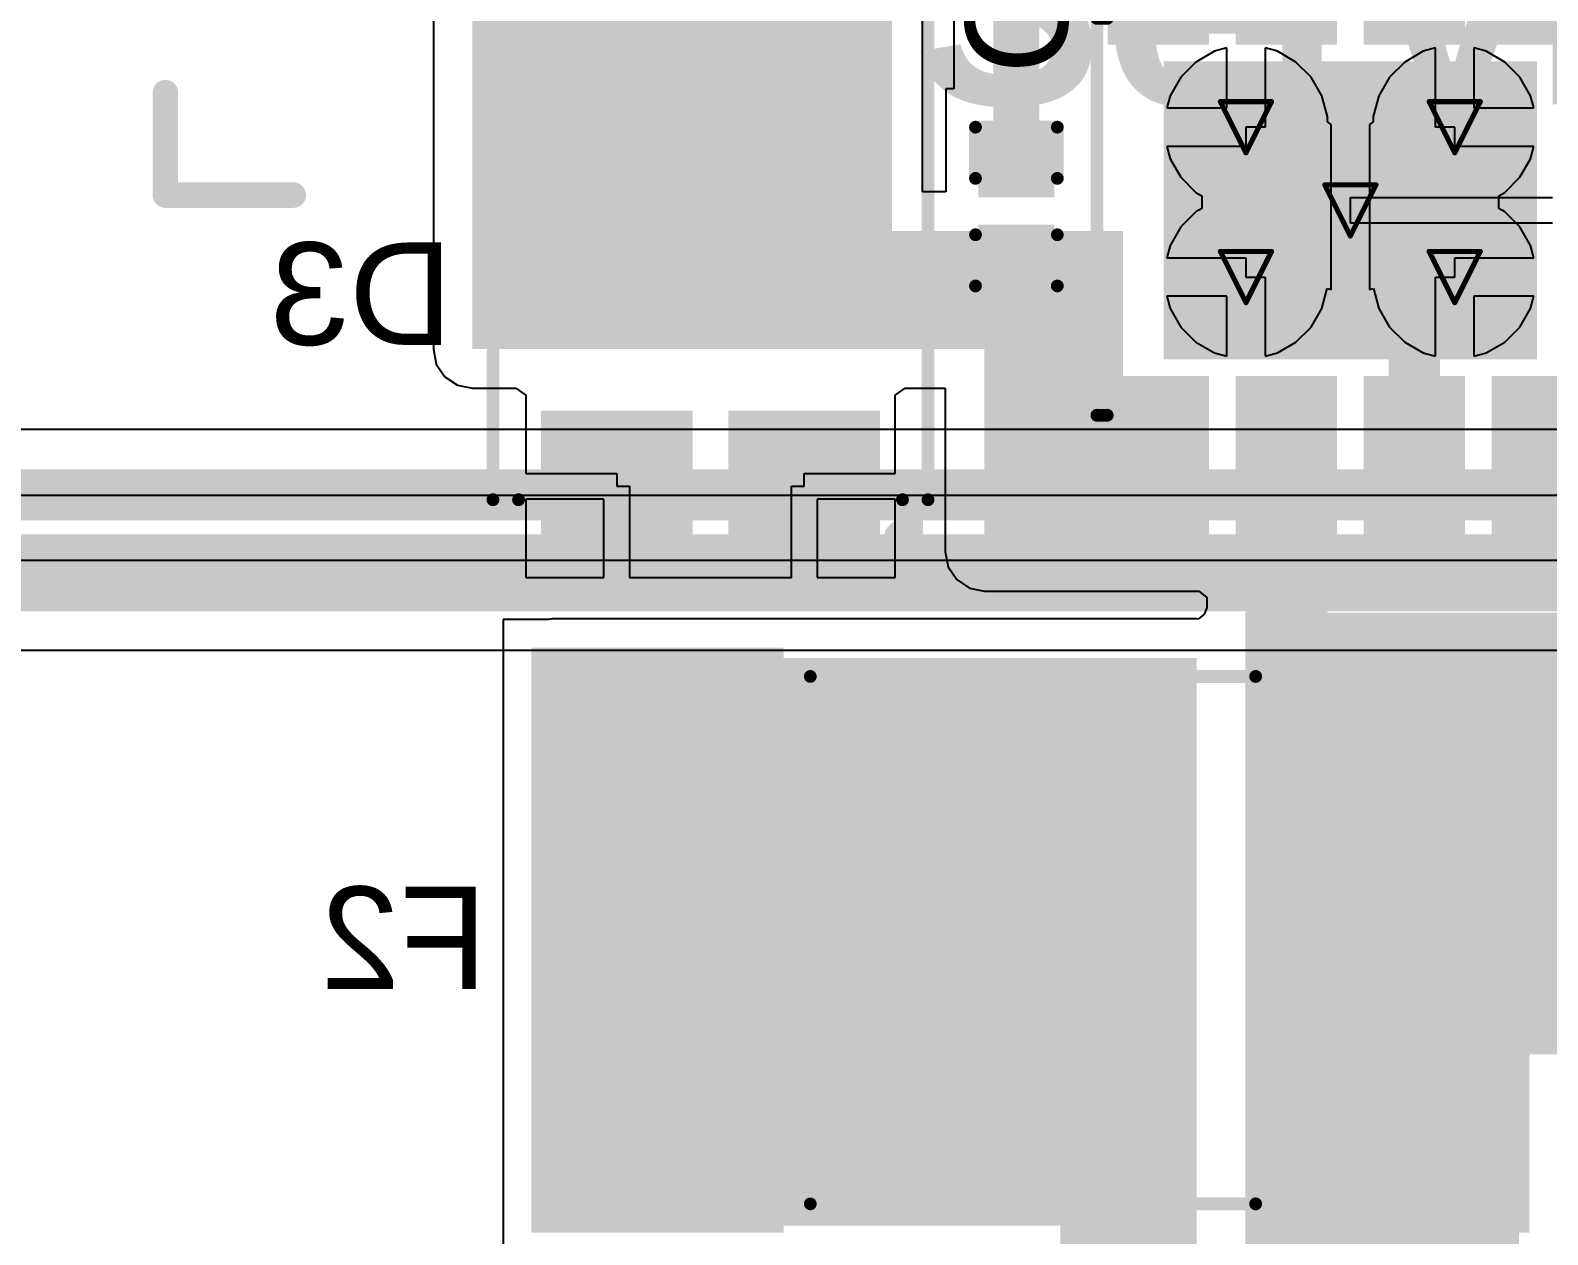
# Model space of a CAD drawing. Header units: inches. Extents: x -21 to 276, y -5 to 220.
# Drawn here: x 11.55 to 26.61, y 12.09 to 24.04 of the extents above; entities that cross this region are included whole.
import ezdxf

# ---------------------------------------------------------------- set-up
doc = ezdxf.new("R2010")
doc.units = ezdxf.units.IN
for name, color, linetype in [('Bottom Layer', 5, 'Continuous'), ('Bottom Overlay', 54, 'Continuous'), ('Bottom Paste', 16, 'Continuous'), ('Bottom Solder', 6, 'Continuous'), ('Drill Drawing', 1, 'Continuous'), ('Ground', 16, 'Continuous'), ('Power + Signal', 76, 'Continuous'), ('Top Layer', 1, 'Continuous'), ('Top Overlay', 2, 'Continuous'), ('Top Solder', 216, 'Continuous'), ('Via Holes', 16, 'Continuous')]:
    doc.layers.add(name, color=color, linetype=linetype)
doc.styles.add('Arial', font='', dxfattribs={"height": 0.2})
doc.styles.add('Arial_Bold', font='', dxfattribs={"height": 0.2})
doc.styles.get('Arial').set_extended_font_data('Arial')
doc.styles.get('Arial_Bold').set_extended_font_data('Arial', bold=True)

# ---------------------------------------------------------------- blocks, each defined once
blk = doc.blocks.new('8_SO_EP__B_185')
at = {"layer": 'Bottom Layer'}
for points in [[(-3.25, 1.504), (-3.25, 2.306), (-1.745, 2.306), (-1.745, 1.504)], [(1.745, 1.504), (1.745, 2.306), (3.25, 2.306), (3.25, 1.504)], [(-1.375, -1.751), (-1.375, 1.751), (1.375, 1.751), (1.375, -1.751)], [(-3.25, 0.234), (-3.25, 1.036), (-1.745, 1.036), (-1.745, 0.234)], [(1.745, 0.234), (1.745, 1.036), (3.25, 1.036), (3.25, 0.234)], [(-3.25, -1.036), (-3.25, -0.234), (-1.745, -0.234), (-1.745, -1.036)], [(1.745, -1.036), (1.745, -0.234), (3.25, -0.234), (3.25, -1.036)], [(-3.25, -2.306), (-3.25, -1.504), (-1.745, -1.504), (-1.745, -2.306)], [(1.745, -2.306), (1.745, -1.504), (3.25, -1.504), (3.25, -2.306)]]:
    blk.add_hatch(color=5, dxfattribs=at).paths.add_polyline_path(points)
at = {"layer": 'Bottom Paste'}
for points in [[(-3.25, 1.504), (-3.25, 2.306), (-1.745, 2.306), (-1.745, 1.504)], [(1.745, 1.504), (1.745, 2.306), (3.25, 2.306), (3.25, 1.504)], [(-1.375, -1.751), (-1.375, 1.751), (1.375, 1.751), (1.375, -1.751)], [(-3.25, 0.234), (-3.25, 1.036), (-1.745, 1.036), (-1.745, 0.234)], [(1.745, 0.234), (1.745, 1.036), (3.25, 1.036), (3.25, 0.234)], [(-3.25, -1.036), (-3.25, -0.234), (-1.745, -0.234), (-1.745, -1.036)], [(1.745, -1.036), (1.745, -0.234), (3.25, -0.234), (3.25, -1.036)], [(-3.25, -2.306), (-3.25, -1.504), (-1.745, -1.504), (-1.745, -2.306)], [(1.745, -2.306), (1.745, -1.504), (3.25, -1.504), (3.25, -2.306)]]:
    blk.add_hatch(color=16, dxfattribs=at).paths.add_polyline_path(points)
at = {"layer": 'Bottom Solder'}
for points in [[(-3.352, 1.402), (-3.352, 2.408), (-1.643, 2.408), (-1.643, 1.402)], [(1.643, 1.402), (1.643, 2.408), (3.352, 2.408), (3.352, 1.402)], [(-1.477, -1.853), (-1.477, 1.853), (1.477, 1.853), (1.477, -1.853)], [(-3.352, 0.132), (-3.352, 1.138), (-1.643, 1.138), (-1.643, 0.132)], [(1.643, 0.132), (1.643, 1.138), (3.352, 1.138), (3.352, 0.132)], [(-3.352, -1.138), (-3.352, -0.132), (-1.643, -0.132), (-1.643, -1.138)], [(1.643, -1.138), (1.643, -0.132), (3.352, -0.132), (3.352, -1.138)], [(-3.352, -2.408), (-3.352, -1.402), (-1.643, -1.402), (-1.643, -2.408)], [(1.643, -2.408), (1.643, -1.402), (3.352, -1.402), (3.352, -2.408)]]:
    blk.add_hatch(color=6, dxfattribs=at).paths.add_polyline_path(points)
at = {"layer": 'Bottom Overlay'}
for points in [[(1.575, 2.515, 0.127, 0.127, 0), (-1.6, 2.515, 0.127, 0.127, 0)], [(-3.531, -2.057, 0.127, 0.127, 0), (-3.531, -1.803, 0.127, 0.127, 0)], [(-3.404, -1.93, 0.127, 0.127, 0), (-3.531, -1.803, 0.127, 0.127, 0)], [(-3.531, -2.057, 0.127, 0.127, 0), (-3.404, -1.93, 0.127, 0.127, 0)], [(-1.905, -2.515, 0.127, 0.127, 0), (-1.905, -2.413, 0.127, 0.127, 0)], [(2.032, -2.515, 0.127, 0.127, 0), (2.032, -2.413, 0.127, 0.127, 0)], [(2.032, -2.515, 0.127, 0.127, 0), (-1.905, -2.515, 0.127, 0.127, 0)]]:
    blk.add_lwpolyline(points, format="xyseb", dxfattribs=at)
for points in [[(-1.632, 2.515, 0.0635, 0.0635, 1), (-1.568, 2.515, 0.0635, 0.0635, 1)], [(1.543, 2.515, 0.0635, 0.0635, 1), (1.607, 2.515, 0.0635, 0.0635, 1)], [(-3.562, -1.803, 0.0635, 0.0635, 1), (-3.499, -1.803, 0.0635, 0.0635, 1)], [(-3.562, -1.803, 0.0635, 0.0635, 1), (-3.499, -1.803, 0.0635, 0.0635, 1)], [(-3.435, -1.93, 0.0635, 0.0635, 1), (-3.372, -1.93, 0.0635, 0.0635, 1)], [(-3.435, -1.93, 0.0635, 0.0635, 1), (-3.372, -1.93, 0.0635, 0.0635, 1)], [(-3.562, -2.057, 0.0635, 0.0635, 1), (-3.499, -2.057, 0.0635, 0.0635, 1)], [(-3.562, -2.057, 0.0635, 0.0635, 1), (-3.499, -2.057, 0.0635, 0.0635, 1)], [(-1.937, -2.413, 0.0635, 0.0635, 1), (-1.873, -2.413, 0.0635, 0.0635, 1)], [(2, -2.413, 0.0635, 0.0635, 1), (2.064, -2.413, 0.0635, 0.0635, 1)], [(-1.937, -2.515, 0.0635, 0.0635, 1), (-1.873, -2.515, 0.0635, 0.0635, 1)], [(-1.937, -2.515, 0.0635, 0.0635, 1), (-1.873, -2.515, 0.0635, 0.0635, 1)], [(2, -2.515, 0.0635, 0.0635, 1), (2.064, -2.515, 0.0635, 0.0635, 1)], [(2, -2.515, 0.0635, 0.0635, 1), (2.064, -2.515, 0.0635, 0.0635, 1)]]:
    blk.add_lwpolyline(points, format="xyseb", close=True, dxfattribs=at)
blk = doc.blocks.new('F____2920_B_205')
at = {"layer": 'Bottom Layer'}
for points in [[(-4.85, 2.8), (-2.55, 2.8), (-2.55, -2.8), (-4.85, -2.8)], [(2.55, 2.8), (4.85, 2.8), (4.85, -2.8), (2.55, -2.8)]]:
    blk.add_hatch(color=5, dxfattribs=at).paths.add_polyline_path(points)
at = {"layer": 'Bottom Paste'}
for points in [[(-4.85, 2.8), (-2.55, 2.8), (-2.55, -2.8), (-4.85, -2.8)], [(2.55, 2.8), (4.85, 2.8), (4.85, -2.8), (2.55, -2.8)]]:
    blk.add_hatch(color=16, dxfattribs=at).paths.add_polyline_path(points)
at = {"layer": 'Bottom Solder'}
for points in [[(-4.952, 2.902), (-2.448, 2.902), (-2.448, -2.902), (-4.952, -2.902)], [(2.448, 2.902), (4.952, 2.902), (4.952, -2.902), (2.448, -2.902)]]:
    blk.add_hatch(color=6, dxfattribs=at).paths.add_polyline_path(points)
at = {"layer": 'Bottom Overlay'}
for points in [[(-2.184, 2.616, 0.127, 0.127, 0), (2.235, 2.616, 0.127, 0.127, 0)], [(-2.184, -2.616, 0.127, 0.127, 0), (2.235, -2.616, 0.127, 0.127, 0)]]:
    blk.add_lwpolyline(points, format="xyseb", dxfattribs=at)
for points in [[(-2.216, 2.616, 0.0635, 0.0635, 1), (-2.153, 2.616, 0.0635, 0.0635, 1)], [(2.203, 2.616, 0.0635, 0.0635, 1), (2.267, 2.616, 0.0635, 0.0635, 1)], [(-2.216, -2.616, 0.0635, 0.0635, 1), (-2.153, -2.616, 0.0635, 0.0635, 1)], [(2.203, -2.616, 0.0635, 0.0635, 1), (2.267, -2.616, 0.0635, 0.0635, 1)]]:
    blk.add_lwpolyline(points, format="xyseb", close=True, dxfattribs=at)
blk = doc.blocks.new('TO_277_B_207')
at = {"layer": 'Bottom Layer'}
for points in [[(-1.58, 2.625), (-0.28, 2.625), (-0.28, 1.325), (-1.58, 1.325)], [(0.28, 2.625), (1.58, 2.625), (1.58, 1.325), (0.28, 1.325)], [(-1.7, 0.325), (1.7, 0.325), (1.7, -4.275), (-1.7, -4.275)]]:
    blk.add_hatch(color=5, dxfattribs=at).paths.add_polyline_path(points)
at = {"layer": 'Bottom Paste'}
for points in [[(-1.58, 2.625), (-0.28, 2.625), (-0.28, 1.325), (-1.58, 1.325)], [(0.28, 2.625), (1.58, 2.625), (1.58, 1.325), (0.28, 1.325)], [(-1.7, 0.325), (1.7, 0.325), (1.7, -4.275), (-1.7, -4.275)]]:
    blk.add_hatch(color=16, dxfattribs=at).paths.add_polyline_path(points)
at = {"layer": 'Bottom Solder'}
for points in [[(-1.682, 2.727), (-0.178, 2.727), (-0.178, 1.223), (-1.682, 1.223)], [(0.178, 2.727), (1.682, 2.727), (1.682, 1.223), (0.178, 1.223)], [(-1.802, 0.427), (1.802, 0.427), (1.802, -4.377), (-1.802, -4.377)]]:
    blk.add_hatch(color=6, dxfattribs=at).paths.add_polyline_path(points)
at = {"layer": 'Bottom Overlay'}
for points in [[(-1.981, 2.591, 0.254, 0.254, 0), (-1.981, 2.337, 0.254, 0.254, 0)], [(-1.854, 2.464, 0.254, 0.254, 0), (-1.981, 2.591, 0.254, 0.254, 0)], [(-1.854, 2.464, 0.254, 0.254, 0), (-1.981, 2.337, 0.254, 0.254, 0)], [(-2.159, 2.108, 0.127, 0.127, 0), (-2.159, -3.734, 0.127, 0.127, 0)], [(-1.905, 2.108, 0.127, 0.127, 0), (-2.159, 2.108, 0.127, 0.127, 0)], [(2.159, 2.108, 0.127, 0.127, 0), (1.905, 2.108, 0.127, 0.127, 0)], [(2.159, 2.108, 0.127, 0.127, 0), (2.159, -3.734, 0.127, 0.127, 0)], [(-1.905, -3.734, 0.127, 0.127, 0), (-2.159, -3.734, 0.127, 0.127, 0)], [(2.159, -3.734, 0.127, 0.127, 0), (1.905, -3.734, 0.127, 0.127, 0)]]:
    blk.add_lwpolyline(points, format="xyseb", dxfattribs=at)
for points in [[(-2.045, 2.591, 0.127, 0.127, 1), (-1.918, 2.591, 0.127, 0.127, 1)], [(-2.045, 2.591, 0.127, 0.127, 1), (-1.918, 2.591, 0.127, 0.127, 1)], [(-1.918, 2.464, 0.127, 0.127, 1), (-1.791, 2.464, 0.127, 0.127, 1)], [(-1.918, 2.464, 0.127, 0.127, 1), (-1.791, 2.464, 0.127, 0.127, 1)], [(-2.045, 2.337, 0.127, 0.127, 1), (-1.918, 2.337, 0.127, 0.127, 1)], [(-2.045, 2.337, 0.127, 0.127, 1), (-1.918, 2.337, 0.127, 0.127, 1)], [(-2.191, 2.108, 0.0635, 0.0635, 1), (-2.127, 2.108, 0.0635, 0.0635, 1)], [(-2.191, 2.108, 0.0635, 0.0635, 1), (-2.127, 2.108, 0.0635, 0.0635, 1)], [(-1.937, 2.108, 0.0635, 0.0635, 1), (-1.873, 2.108, 0.0635, 0.0635, 1)], [(1.873, 2.108, 0.0635, 0.0635, 1), (1.937, 2.108, 0.0635, 0.0635, 1)], [(2.127, 2.108, 0.0635, 0.0635, 1), (2.191, 2.108, 0.0635, 0.0635, 1)], [(2.127, 2.108, 0.0635, 0.0635, 1), (2.191, 2.108, 0.0635, 0.0635, 1)], [(-2.191, -3.734, 0.0635, 0.0635, 1), (-2.127, -3.734, 0.0635, 0.0635, 1)], [(-2.191, -3.734, 0.0635, 0.0635, 1), (-2.127, -3.734, 0.0635, 0.0635, 1)], [(-1.937, -3.734, 0.0635, 0.0635, 1), (-1.873, -3.734, 0.0635, 0.0635, 1)], [(1.873, -3.734, 0.0635, 0.0635, 1), (1.937, -3.734, 0.0635, 0.0635, 1)], [(2.127, -3.734, 0.0635, 0.0635, 1), (2.191, -3.734, 0.0635, 0.0635, 1)], [(2.127, -3.734, 0.0635, 0.0635, 1), (2.191, -3.734, 0.0635, 0.0635, 1)]]:
    blk.add_lwpolyline(points, format="xyseb", close=True, dxfattribs=at)
blk = doc.blocks.new('C___0402_B_218')
at = {"layer": 'Bottom Layer'}
for points in [[(-0.152, 0.317), (-0.152, -0.318), (-0.787, -0.318), (-0.787, 0.317)], [(0.699, 0.317), (0.699, -0.318), (0.241, -0.318), (0.241, 0.317)]]:
    blk.add_hatch(color=5, dxfattribs=at).paths.add_polyline_path(points)
at = {"layer": 'Bottom Paste'}
for points in [[(-0.152, 0.317), (-0.152, -0.318), (-0.787, -0.318), (-0.787, 0.317)], [(0.699, 0.317), (0.699, -0.318), (0.241, -0.318), (0.241, 0.317)]]:
    blk.add_hatch(color=16, dxfattribs=at).paths.add_polyline_path(points)
at = {"layer": 'Bottom Solder'}
for points in [[(-0.092, 0.377), (-0.092, -0.377), (-0.847, -0.377), (-0.847, 0.377)], [(0.758, 0.377), (0.758, -0.377), (0.181, -0.377), (0.181, 0.377)]]:
    blk.add_hatch(color=6, dxfattribs=at).paths.add_polyline_path(points)
at = {"layer": 'Bottom Overlay'}
for points in [[(-0.787, -0.406, 0.127, 0.127, 0), (-0.787, 0.406, 0.127, 0.127, 0)], [(-0.279, 0.406, 0.127, 0.127, 0), (-0.787, 0.406, 0.127, 0.127, 0)], [(0.787, 0.406, 0.127, 0.127, 0), (0.279, 0.406, 0.127, 0.127, 0)], [(0.787, -0.406, 0.127, 0.127, 0), (0.787, 0.406, 0.127, 0.127, 0)], [(-0.279, -0.406, 0.127, 0.127, 0), (-0.787, -0.406, 0.127, 0.127, 0)], [(0.787, -0.406, 0.127, 0.127, 0), (0.279, -0.406, 0.127, 0.127, 0)]]:
    blk.add_lwpolyline(points, format="xyseb", dxfattribs=at)
for points in [[(-0.819, 0.406, 0.0635, 0.0635, 1), (-0.756, 0.406, 0.0635, 0.0635, 1)], [(-0.819, 0.406, 0.0635, 0.0635, 1), (-0.756, 0.406, 0.0635, 0.0635, 1)], [(-0.311, 0.406, 0.0635, 0.0635, 1), (-0.248, 0.406, 0.0635, 0.0635, 1)], [(0.248, 0.406, 0.0635, 0.0635, 1), (0.311, 0.406, 0.0635, 0.0635, 1)], [(0.756, 0.406, 0.0635, 0.0635, 1), (0.819, 0.406, 0.0635, 0.0635, 1)], [(0.756, 0.406, 0.0635, 0.0635, 1), (0.819, 0.406, 0.0635, 0.0635, 1)], [(-0.819, -0.406, 0.0635, 0.0635, 1), (-0.756, -0.406, 0.0635, 0.0635, 1)], [(-0.819, -0.406, 0.0635, 0.0635, 1), (-0.756, -0.406, 0.0635, 0.0635, 1)], [(-0.311, -0.406, 0.0635, 0.0635, 1), (-0.248, -0.406, 0.0635, 0.0635, 1)], [(0.248, -0.406, 0.0635, 0.0635, 1), (0.311, -0.406, 0.0635, 0.0635, 1)], [(0.756, -0.406, 0.0635, 0.0635, 1), (0.819, -0.406, 0.0635, 0.0635, 1)], [(0.756, -0.406, 0.0635, 0.0635, 1), (0.819, -0.406, 0.0635, 0.0635, 1)]]:
    blk.add_lwpolyline(points, format="xyseb", close=True, dxfattribs=at)

msp = doc.modelspace()

# ---------------------------------------------------------------- hatches: boundary and pattern name
at = {"layer": 'Bottom Layer'}
for points in [[(15.938, 20.878), (20.015, 20.878), (20.015, 33.257), (15.938, 33.257)], [(16.6, 20.878), (21.654, 20.878), (21.654, 22.05), (16.6, 22.05)], [(21.018, 19.755), (22.395, 19.755), (22.395, 22.05), (21.018, 22.05)], [(23.614, 15.966), (24.42, 15.966), (24.42, 20.411), (23.614, 20.411)], [(21.018, 18.866), (23.146, 18.866), (23.146, 20.166), (21.018, 20.166)], [(23.607, 8.284), (26.325, 8.284), (26.325, 18.263), (23.607, 18.263)], [(24.42, 13.883), (38.466, 13.883), (38.466, 18.263), (24.42, 18.263)], [(16.729, 12.181), (23.124, 12.181), (23.124, 17.814), (16.729, 17.814)], [(21.772, 5.907), (23.124, 5.907), (23.124, 12.867), (21.772, 12.867)]]:
    msp.add_hatch(color=5, dxfattribs=at).paths.add_polyline_path(points)
h = msp.add_hatch(color=5, dxfattribs=at)
edge = h.paths.add_edge_path()
edge.add_arc((23.614, 23.078), 0.3, 0, 360)
h = msp.add_hatch(color=5, dxfattribs=at)
edge = h.paths.add_edge_path()
edge.add_arc((25.686, 23.078), 0.3, 0, 360)
h = msp.add_hatch(color=5, dxfattribs=at)
edge = h.paths.add_edge_path()
edge.add_arc((24.65, 22.253), 0.3, 0, 360)
h = msp.add_hatch(color=5, dxfattribs=at)
edge = h.paths.add_edge_path()
edge.add_arc((23.614, 21.592), 0.3, 0, 360)
h = msp.add_hatch(color=5, dxfattribs=at)
edge = h.paths.add_edge_path()
edge.add_arc((25.686, 21.592), 0.3, 0, 360)
at = {"layer": 'Bottom Solder'}
h = msp.add_hatch(color=6, dxfattribs=at)
edge = h.paths.add_edge_path()
edge.add_arc((23.614, 23.078), 0.402, 0, 360)
h = msp.add_hatch(color=6, dxfattribs=at)
edge = h.paths.add_edge_path()
edge.add_arc((25.686, 23.078), 0.402, 0, 360)
h = msp.add_hatch(color=6, dxfattribs=at)
edge = h.paths.add_edge_path()
edge.add_arc((24.65, 22.253), 0.402, 0, 360)
h = msp.add_hatch(color=6, dxfattribs=at)
edge = h.paths.add_edge_path()
edge.add_arc((23.614, 21.592), 0.402, 0, 360)
h = msp.add_hatch(color=6, dxfattribs=at)
edge = h.paths.add_edge_path()
edge.add_arc((25.686, 21.592), 0.402, 0, 360)
at = {"layer": 'Ground'}
h = msp.add_hatch(color=16, dxfattribs=at)
edge = h.paths.add_edge_path()
edge.add_arc((23.614, 23.078), 0.3, 0, 360)
h = msp.add_hatch(color=16, dxfattribs=at)
edge = h.paths.add_edge_path()
edge.add_arc((25.686, 23.078), 0.3, 0, 360)
h = msp.add_hatch(color=16, dxfattribs=at)
edge = h.paths.add_edge_path()
edge.add_arc((24.65, 22.253), 0.3, 0, 360)
h = msp.add_hatch(color=16, dxfattribs=at)
edge = h.paths.add_edge_path()
edge.add_arc((23.614, 21.592), 0.3, 0, 360)
h = msp.add_hatch(color=16, dxfattribs=at)
edge = h.paths.add_edge_path()
edge.add_arc((25.686, 21.592), 0.3, 0, 360)
at = {"layer": 'Power + Signal'}
h = msp.add_hatch(color=76, dxfattribs=at)
edge = h.paths.add_edge_path()
edge.add_arc((23.614, 23.078), 0.3, 0, 360)
h = msp.add_hatch(color=76, dxfattribs=at)
edge = h.paths.add_edge_path()
edge.add_arc((25.686, 23.078), 0.3, 0, 360)
h = msp.add_hatch(color=76, dxfattribs=at)
edge = h.paths.add_edge_path()
edge.add_arc((24.65, 22.253), 0.3, 0, 360)
h = msp.add_hatch(color=76, dxfattribs=at)
edge = h.paths.add_edge_path()
edge.add_arc((23.614, 21.592), 0.3, 0, 360)
h = msp.add_hatch(color=76, dxfattribs=at)
edge = h.paths.add_edge_path()
edge.add_arc((25.686, 21.592), 0.3, 0, 360)
at = {"layer": 'Top Layer'}
h = msp.add_hatch(color=1, dxfattribs=at)
edge = h.paths.add_edge_path()
edge.add_arc((23.614, 23.078), 0.3, 0, 360)
h = msp.add_hatch(color=1, dxfattribs=at)
edge = h.paths.add_edge_path()
edge.add_arc((25.686, 23.078), 0.3, 0, 360)
h = msp.add_hatch(color=1, dxfattribs=at)
edge = h.paths.add_edge_path()
edge.add_arc((24.65, 22.253), 0.3, 0, 360)
h = msp.add_hatch(color=1, dxfattribs=at)
edge = h.paths.add_edge_path()
edge.add_arc((23.614, 21.592), 0.3, 0, 360)
h = msp.add_hatch(color=1, dxfattribs=at)
edge = h.paths.add_edge_path()
edge.add_arc((25.686, 21.592), 0.3, 0, 360)
at = {"layer": 'Top Solder'}
h = msp.add_hatch(color=216, dxfattribs=at)
edge = h.paths.add_edge_path()
edge.add_arc((23.614, 23.078), 0.402, 0, 360)
h = msp.add_hatch(color=216, dxfattribs=at)
edge = h.paths.add_edge_path()
edge.add_arc((25.686, 23.078), 0.402, 0, 360)
h = msp.add_hatch(color=216, dxfattribs=at)
edge = h.paths.add_edge_path()
edge.add_arc((24.65, 22.253), 0.402, 0, 360)
h = msp.add_hatch(color=216, dxfattribs=at)
edge = h.paths.add_edge_path()
edge.add_arc((23.614, 21.592), 0.402, 0, 360)
h = msp.add_hatch(color=216, dxfattribs=at)
edge = h.paths.add_edge_path()
edge.add_arc((25.686, 21.592), 0.402, 0, 360)
at = {"layer": 'Via Holes'}
h = msp.add_hatch(color=7, dxfattribs=at)
edge = h.paths.add_edge_path()
edge.add_arc((23.614, 23.078), 0.15, 0, 360)
h = msp.add_hatch(color=7, dxfattribs=at)
edge = h.paths.add_edge_path()
edge.add_arc((25.686, 23.078), 0.15, 0, 360)
h = msp.add_hatch(color=7, dxfattribs=at)
edge = h.paths.add_edge_path()
edge.add_arc((24.65, 22.253), 0.15, 0, 360)
h = msp.add_hatch(color=7, dxfattribs=at)
edge = h.paths.add_edge_path()
edge.add_arc((23.614, 21.592), 0.15, 0, 360)
h = msp.add_hatch(color=7, dxfattribs=at)
edge = h.paths.add_edge_path()
edge.add_arc((25.686, 21.592), 0.15, 0, 360)

# ---------------------------------------------------------------- linework, layer by layer
at = {"layer": 'Bottom Layer'}
for p, q in [((15.55, 33.257), (15.55, 20.878)), ((20.404, 22.438), (20.404, 33.257)), ((20.714, 24.433), (20.714, 23.459)), ((20.714, 23.459), (20.637, 23.459)), ((20.637, 23.459), (20.637, 22.438)), ((20.637, 22.438), (20.404, 22.438)), ((24.65, 22.126), (24.65, 22.38)), ((24.65, 22.38), (26.655, 22.38)), ((26.655, 22.126), (24.65, 22.126)), ((15.55, 20.878), (15.579, 20.729)), ((15.579, 20.729), (15.664, 20.603)), ((15.664, 20.603), (15.79, 20.519)), ((15.79, 20.519), (15.938, 20.489)), ((15.938, 20.489), (16.368, 20.489)), ((16.368, 20.489), (16.466, 20.42)), ((20.134, 20.42), (20.232, 20.489)), ((20.232, 20.489), (20.63, 20.489)), ((20.63, 20.489), (20.63, 20.166)), ((16.466, 20.42), (16.466, 20.362)), ((16.466, 20.362), (16.466, 19.643)), ((20.134, 20.362), (20.134, 20.42)), ((20.134, 19.643), (20.134, 20.362)), ((20.63, 20.166), (20.63, 18.866)), ((16.466, 19.643), (17.37, 19.643)), ((17.37, 19.643), (17.37, 19.516)), ((19.23, 19.516), (19.23, 19.643)), ((19.23, 19.643), (20.134, 19.643)), ((17.37, 19.516), (17.497, 19.516)), ((17.497, 19.516), (17.497, 18.612)), ((19.103, 18.612), (19.103, 19.516)), ((19.103, 19.516), (19.23, 19.516)), ((17.243, 19.389), (16.466, 19.389)), ((16.466, 19.389), (16.466, 18.612)), ((17.243, 18.612), (17.243, 19.389)), ((20.134, 19.389), (19.357, 19.389)), ((19.357, 19.389), (19.357, 18.612)), ((20.134, 18.612), (20.134, 19.389)), ((20.63, 18.866), (20.66, 18.717)), ((20.66, 18.717), (20.744, 18.591)), ((16.466, 18.612), (17.243, 18.612)), ((17.497, 18.612), (18.199, 18.612)), ((18.199, 18.612), (18.274, 18.612)), ((18.274, 18.612), (18.401, 18.612)), ((18.401, 18.612), (19.103, 18.612)), ((19.357, 18.612), (20.134, 18.612)), ((20.744, 18.591), (20.87, 18.507)), ((20.87, 18.507), (21.018, 18.477)), ((21.018, 18.477), (23.146, 18.477)), ((23.146, 18.477), (23.226, 18.412)), ((23.226, 18.412), (23.226, 18.312)), ((23.2, 18.248), (23.141, 18.199)), ((23.226, 18.312), (23.2, 18.248)), ((16.691, 18.195), (16.244, 18.195)), ((16.244, 18.195), (16.244, 11.833)), ((16.729, 18.202), (16.691, 18.195)), ((23.124, 18.202), (16.729, 18.202)), ((23.141, 18.199), (23.124, 18.202))]:
    msp.add_line(p, q, dxfattribs=at)
for points in [[(21.336, 22.761, 0.457, 0.457, 0), (21.336, 24.433, 0.457, 0.457, 0)], [(24.65, 22.253, 0.254, 0.254, 0), (25.285, 21.618, 0.254, 0.254, 0)], [(25.285, 19.755, 0.508, 0.508, 0), (25.285, 21.618, 0.508, 0.508, 0)], [(17.775, 13.364, 1.778, 1.778, 0), (17.775, 15.014, 1.778, 1.778, 0)], [(17.775, 15.014, 1.778, 1.778, 0), (19.58, 15.014, 1.778, 1.778, 0)], [(25.175, 13.364, 1.27, 1.27, 0), (25.175, 15.014, 1.27, 1.27, 0)], [(24.641, 12.83, 1.27, 1.27, 0), (25.175, 13.364, 1.27, 1.27, 0)]]:
    msp.add_lwpolyline(points, format="xyseb", dxfattribs=at)
for points in [[(21.222, 22.761, 0.229, 0.229, 1), (21.45, 22.761, 0.229, 0.229, 1)], [(24.586, 22.253, 0.127, 0.127, 1), (24.713, 22.253, 0.127, 0.127, 1)], [(25.158, 21.618, 0.254, 0.254, 1), (25.412, 21.618, 0.254, 0.254, 1)], [(25.221, 21.618, 0.127, 0.127, 1), (25.348, 21.618, 0.127, 0.127, 1)], [(25.158, 19.755, 0.254, 0.254, 1), (25.412, 19.755, 0.254, 0.254, 1)], [(17.33, 15.014, 0.889, 0.889, 1), (18.219, 15.014, 0.889, 0.889, 1)], [(17.33, 15.014, 0.889, 0.889, 1), (18.219, 15.014, 0.889, 0.889, 1)], [(19.136, 15.014, 0.889, 0.889, 1), (20.025, 15.014, 0.889, 0.889, 1)], [(24.857, 15.014, 0.635, 0.635, 1), (25.492, 15.014, 0.635, 0.635, 1)], [(17.33, 13.364, 0.889, 0.889, 1), (18.219, 13.364, 0.889, 0.889, 1)], [(24.857, 13.364, 0.635, 0.635, 1), (25.492, 13.364, 0.635, 0.635, 1)], [(24.857, 13.364, 0.635, 0.635, 1), (25.492, 13.364, 0.635, 0.635, 1)], [(24.323, 12.83, 0.635, 0.635, 1), (24.958, 12.83, 0.635, 0.635, 1)]]:
    msp.add_lwpolyline(points, format="xyseb", close=True, dxfattribs=at)
at = {"layer": 'Drill Drawing'}
for points in [[(23.36, 23.332, 0.0508, 0.0508, 0), (23.868, 23.332, 0.0508, 0.0508, 0)], [(23.36, 23.332, 0.0508, 0.0508, 0), (23.614, 22.824, 0.0508, 0.0508, 0)], [(23.614, 22.824, 0.0508, 0.0508, 0), (23.868, 23.332, 0.0508, 0.0508, 0)], [(25.432, 23.332, 0.0508, 0.0508, 0), (25.94, 23.332, 0.0508, 0.0508, 0)], [(25.432, 23.332, 0.0508, 0.0508, 0), (25.686, 22.824, 0.0508, 0.0508, 0)], [(25.686, 22.824, 0.0508, 0.0508, 0), (25.94, 23.332, 0.0508, 0.0508, 0)], [(24.396, 22.507, 0.0508, 0.0508, 0), (24.904, 22.507, 0.0508, 0.0508, 0)], [(24.396, 22.507, 0.0508, 0.0508, 0), (24.65, 21.999, 0.0508, 0.0508, 0)], [(24.65, 21.999, 0.0508, 0.0508, 0), (24.904, 22.507, 0.0508, 0.0508, 0)], [(23.36, 21.846, 0.0508, 0.0508, 0), (23.868, 21.846, 0.0508, 0.0508, 0)], [(23.36, 21.846, 0.0508, 0.0508, 0), (23.614, 21.338, 0.0508, 0.0508, 0)], [(23.614, 21.338, 0.0508, 0.0508, 0), (23.868, 21.846, 0.0508, 0.0508, 0)], [(25.432, 21.846, 0.0508, 0.0508, 0), (25.94, 21.846, 0.0508, 0.0508, 0)], [(25.432, 21.846, 0.0508, 0.0508, 0), (25.686, 21.338, 0.0508, 0.0508, 0)], [(25.686, 21.338, 0.0508, 0.0508, 0), (25.94, 21.846, 0.0508, 0.0508, 0)]]:
    msp.add_lwpolyline(points, format="xyseb", dxfattribs=at)
for points in [[(23.347, 23.332, 0.0254, 0.0254, 1), (23.373, 23.332, 0.0254, 0.0254, 1)], [(23.347, 23.332, 0.0254, 0.0254, 1), (23.373, 23.332, 0.0254, 0.0254, 1)], [(23.855, 23.332, 0.0254, 0.0254, 1), (23.881, 23.332, 0.0254, 0.0254, 1)], [(23.855, 23.332, 0.0254, 0.0254, 1), (23.881, 23.332, 0.0254, 0.0254, 1)], [(25.419, 23.332, 0.0254, 0.0254, 1), (25.445, 23.332, 0.0254, 0.0254, 1)], [(25.419, 23.332, 0.0254, 0.0254, 1), (25.445, 23.332, 0.0254, 0.0254, 1)], [(25.927, 23.332, 0.0254, 0.0254, 1), (25.953, 23.332, 0.0254, 0.0254, 1)], [(25.927, 23.332, 0.0254, 0.0254, 1), (25.953, 23.332, 0.0254, 0.0254, 1)], [(23.601, 22.824, 0.0254, 0.0254, 1), (23.627, 22.824, 0.0254, 0.0254, 1)], [(23.601, 22.824, 0.0254, 0.0254, 1), (23.627, 22.824, 0.0254, 0.0254, 1)], [(25.673, 22.824, 0.0254, 0.0254, 1), (25.699, 22.824, 0.0254, 0.0254, 1)], [(25.673, 22.824, 0.0254, 0.0254, 1), (25.699, 22.824, 0.0254, 0.0254, 1)], [(24.383, 22.507, 0.0254, 0.0254, 1), (24.409, 22.507, 0.0254, 0.0254, 1)], [(24.383, 22.507, 0.0254, 0.0254, 1), (24.409, 22.507, 0.0254, 0.0254, 1)], [(24.891, 22.507, 0.0254, 0.0254, 1), (24.917, 22.507, 0.0254, 0.0254, 1)], [(24.891, 22.507, 0.0254, 0.0254, 1), (24.917, 22.507, 0.0254, 0.0254, 1)], [(24.637, 21.999, 0.0254, 0.0254, 1), (24.663, 21.999, 0.0254, 0.0254, 1)], [(24.637, 21.999, 0.0254, 0.0254, 1), (24.663, 21.999, 0.0254, 0.0254, 1)], [(23.347, 21.846, 0.0254, 0.0254, 1), (23.373, 21.846, 0.0254, 0.0254, 1)], [(23.347, 21.846, 0.0254, 0.0254, 1), (23.373, 21.846, 0.0254, 0.0254, 1)], [(23.855, 21.846, 0.0254, 0.0254, 1), (23.881, 21.846, 0.0254, 0.0254, 1)], [(23.855, 21.846, 0.0254, 0.0254, 1), (23.881, 21.846, 0.0254, 0.0254, 1)], [(25.419, 21.846, 0.0254, 0.0254, 1), (25.445, 21.846, 0.0254, 0.0254, 1)], [(25.419, 21.846, 0.0254, 0.0254, 1), (25.445, 21.846, 0.0254, 0.0254, 1)], [(25.927, 21.846, 0.0254, 0.0254, 1), (25.953, 21.846, 0.0254, 0.0254, 1)], [(25.927, 21.846, 0.0254, 0.0254, 1), (25.953, 21.846, 0.0254, 0.0254, 1)], [(23.601, 21.338, 0.0254, 0.0254, 1), (23.627, 21.338, 0.0254, 0.0254, 1)], [(23.601, 21.338, 0.0254, 0.0254, 1), (23.627, 21.338, 0.0254, 0.0254, 1)], [(25.673, 21.338, 0.0254, 0.0254, 1), (25.699, 21.338, 0.0254, 0.0254, 1)], [(25.673, 21.338, 0.0254, 0.0254, 1), (25.699, 21.338, 0.0254, 0.0254, 1)]]:
    msp.add_lwpolyline(points, format="xyseb", close=True, dxfattribs=at)
at = {"layer": 'Ground'}
for p, q in [((23.302, 23.831), (23.118, 23.725)), ((23.423, 23.864), (23.302, 23.831)), ((23.423, 23.269), (23.423, 23.864)), ((23.926, 23.831), (23.804, 23.864)), ((23.804, 23.864), (23.804, 23.078)), ((24.11, 23.725), (23.926, 23.831)), ((25.374, 23.831), (25.19, 23.725)), ((25.495, 23.864), (25.374, 23.831)), ((25.495, 23.078), (25.495, 23.864)), ((25.998, 23.831), (25.876, 23.864)), ((25.876, 23.864), (25.876, 23.269)), ((26.182, 23.725), (25.998, 23.831)), ((23.118, 23.725), (22.967, 23.574)), ((24.261, 23.574), (24.11, 23.725)), ((25.19, 23.725), (25.039, 23.574)), ((26.333, 23.574), (26.182, 23.725)), ((22.967, 23.574), (22.861, 23.39)), ((24.367, 23.39), (24.261, 23.574)), ((25.039, 23.574), (24.933, 23.39)), ((26.439, 23.39), (26.333, 23.574)), ((22.861, 23.39), (22.829, 23.269)), ((24.422, 23.185), (24.367, 23.39)), ((24.933, 23.39), (24.878, 23.185)), ((26.471, 23.269), (26.439, 23.39)), ((22.829, 23.269), (23.423, 23.269)), ((25.876, 23.269), (26.471, 23.269)), ((23.804, 23.078), (23.614, 23.078)), ((23.614, 23.078), (23.614, 22.888)), ((24.422, 23.133), (24.422, 23.185)), ((24.459, 23.104), (24.422, 23.133)), ((24.459, 22.253), (24.459, 23.104)), ((24.878, 23.133), (24.84, 23.104)), ((24.84, 23.104), (24.84, 22.253)), ((24.878, 23.185), (24.878, 23.133)), ((25.686, 23.078), (25.495, 23.078)), ((25.686, 22.888), (25.686, 23.078)), ((23.614, 22.888), (22.829, 22.888)), ((22.829, 22.888), (22.861, 22.766)), ((22.861, 22.766), (22.967, 22.582)), ((26.471, 22.888), (25.686, 22.888)), ((26.333, 22.582), (26.439, 22.766)), ((26.439, 22.766), (26.471, 22.888)), ((22.967, 22.582), (23.118, 22.432)), ((26.182, 22.432), (26.333, 22.582)), ((23.118, 22.432), (23.175, 22.399)), ((23.175, 22.399), (23.175, 22.272)), ((26.125, 22.399), (26.182, 22.432)), ((26.125, 22.272), (26.125, 22.399)), ((23.118, 22.239), (22.967, 22.089)), ((23.175, 22.272), (23.118, 22.239)), ((24.459, 21.467), (24.459, 22.253)), ((24.84, 22.253), (24.84, 21.467)), ((26.182, 22.239), (26.125, 22.272)), ((26.333, 22.089), (26.182, 22.239)), ((22.967, 22.089), (22.861, 21.904)), ((26.439, 21.904), (26.333, 22.089)), ((22.861, 21.904), (22.829, 21.783)), ((26.471, 21.783), (26.439, 21.904)), ((22.829, 21.783), (23.614, 21.783)), ((23.614, 21.783), (23.614, 21.592)), ((25.686, 21.592), (25.686, 21.783)), ((25.686, 21.783), (26.471, 21.783)), ((23.614, 21.592), (23.804, 21.592)), ((23.804, 21.592), (23.804, 20.807)), ((25.495, 20.807), (25.495, 21.592)), ((25.495, 21.592), (25.686, 21.592)), ((23.423, 21.402), (22.829, 21.402)), ((22.829, 21.402), (22.861, 21.281)), ((23.423, 20.807), (23.423, 21.402)), ((24.367, 21.281), (24.42, 21.478)), ((24.42, 21.478), (24.459, 21.467)), ((24.84, 21.467), (24.88, 21.478)), ((24.88, 21.478), (24.933, 21.281)), ((26.471, 21.402), (25.876, 21.402)), ((25.876, 21.402), (25.876, 20.807)), ((26.439, 21.281), (26.471, 21.402)), ((22.861, 21.281), (22.967, 21.096)), ((24.261, 21.096), (24.367, 21.281)), ((24.933, 21.281), (25.039, 21.096)), ((26.333, 21.096), (26.439, 21.281)), ((22.967, 21.096), (23.118, 20.946)), ((24.11, 20.946), (24.261, 21.096)), ((25.039, 21.096), (25.19, 20.946)), ((26.182, 20.946), (26.333, 21.096)), ((23.118, 20.946), (23.302, 20.839)), ((23.926, 20.839), (24.11, 20.946)), ((25.19, 20.946), (25.374, 20.839)), ((25.998, 20.839), (26.182, 20.946)), ((23.302, 20.839), (23.423, 20.807)), ((23.804, 20.807), (23.926, 20.839)), ((25.374, 20.839), (25.495, 20.807)), ((25.876, 20.807), (25.998, 20.839)), ((33.765, 20.078), (5.929, 20.078)), ((5.661, 18.784), (34.034, 18.784))]:
    msp.add_line(p, q, dxfattribs=at)
msp.add_lwpolyline([(5.661, 19.431, 0.508, 0.508, 0), (34.034, 19.431, 0.508, 0.508, 0)], format="xyseb", dxfattribs=at)
at = {"layer": 'Power + Signal'}
for p, q in [((23.302, 23.831), (23.118, 23.725)), ((23.423, 23.864), (23.302, 23.831)), ((23.423, 23.269), (23.423, 23.864)), ((23.926, 23.831), (23.804, 23.864)), ((23.804, 23.864), (23.804, 23.078)), ((24.11, 23.725), (23.926, 23.831)), ((25.374, 23.831), (25.19, 23.725)), ((25.495, 23.864), (25.374, 23.831)), ((25.495, 23.078), (25.495, 23.864)), ((25.998, 23.831), (25.876, 23.864)), ((25.876, 23.864), (25.876, 23.269)), ((26.182, 23.725), (25.998, 23.831)), ((23.118, 23.725), (22.967, 23.574)), ((24.261, 23.574), (24.11, 23.725)), ((25.19, 23.725), (25.039, 23.574)), ((26.333, 23.574), (26.182, 23.725)), ((22.967, 23.574), (22.861, 23.39)), ((24.367, 23.39), (24.261, 23.574)), ((25.039, 23.574), (24.933, 23.39)), ((26.439, 23.39), (26.333, 23.574)), ((22.861, 23.39), (22.829, 23.269)), ((24.422, 23.185), (24.367, 23.39)), ((24.933, 23.39), (24.878, 23.185)), ((26.471, 23.269), (26.439, 23.39)), ((22.829, 23.269), (23.423, 23.269)), ((25.876, 23.269), (26.471, 23.269)), ((23.804, 23.078), (23.614, 23.078)), ((23.614, 23.078), (23.614, 22.888)), ((24.422, 23.133), (24.422, 23.185)), ((24.459, 23.104), (24.422, 23.133)), ((24.459, 22.253), (24.459, 23.104)), ((24.878, 23.133), (24.84, 23.104)), ((24.84, 23.104), (24.84, 22.253)), ((24.878, 23.185), (24.878, 23.133)), ((25.686, 23.078), (25.495, 23.078)), ((25.686, 22.888), (25.686, 23.078)), ((23.614, 22.888), (22.829, 22.888)), ((22.829, 22.888), (22.861, 22.766)), ((22.861, 22.766), (22.967, 22.582)), ((26.471, 22.888), (25.686, 22.888)), ((26.333, 22.582), (26.439, 22.766)), ((26.439, 22.766), (26.471, 22.888)), ((22.967, 22.582), (23.118, 22.432)), ((26.182, 22.432), (26.333, 22.582)), ((23.118, 22.432), (23.175, 22.399)), ((23.175, 22.399), (23.175, 22.272)), ((26.125, 22.399), (26.182, 22.432)), ((26.125, 22.272), (26.125, 22.399)), ((23.118, 22.239), (22.967, 22.089)), ((23.175, 22.272), (23.118, 22.239)), ((24.459, 21.467), (24.459, 22.253)), ((24.84, 22.253), (24.84, 21.467)), ((26.182, 22.239), (26.125, 22.272)), ((26.333, 22.089), (26.182, 22.239)), ((22.967, 22.089), (22.861, 21.904)), ((26.439, 21.904), (26.333, 22.089)), ((22.861, 21.904), (22.829, 21.783)), ((26.471, 21.783), (26.439, 21.904)), ((22.829, 21.783), (23.614, 21.783)), ((23.614, 21.783), (23.614, 21.592)), ((25.686, 21.592), (25.686, 21.783)), ((25.686, 21.783), (26.471, 21.783)), ((23.614, 21.592), (23.804, 21.592)), ((23.804, 21.592), (23.804, 20.807)), ((25.495, 20.807), (25.495, 21.592)), ((25.495, 21.592), (25.686, 21.592)), ((23.423, 21.402), (22.829, 21.402)), ((22.829, 21.402), (22.861, 21.281)), ((23.423, 20.807), (23.423, 21.402)), ((24.367, 21.281), (24.42, 21.478)), ((24.42, 21.478), (24.459, 21.467)), ((24.84, 21.467), (24.88, 21.478)), ((24.88, 21.478), (24.933, 21.281)), ((26.471, 21.402), (25.876, 21.402)), ((25.876, 21.402), (25.876, 20.807)), ((26.439, 21.281), (26.471, 21.402)), ((22.861, 21.281), (22.967, 21.096)), ((24.261, 21.096), (24.367, 21.281)), ((24.933, 21.281), (25.039, 21.096)), ((26.333, 21.096), (26.439, 21.281)), ((22.967, 21.096), (23.118, 20.946)), ((24.11, 20.946), (24.261, 21.096)), ((25.039, 21.096), (25.19, 20.946)), ((26.182, 20.946), (26.333, 21.096)), ((23.118, 20.946), (23.302, 20.839)), ((23.926, 20.839), (24.11, 20.946)), ((25.19, 20.946), (25.374, 20.839)), ((25.998, 20.839), (26.182, 20.946)), ((23.302, 20.839), (23.423, 20.807)), ((23.804, 20.807), (23.926, 20.839)), ((25.374, 20.839), (25.495, 20.807)), ((25.876, 20.807), (25.998, 20.839))]:
    msp.add_line(p, q, dxfattribs=at)
at = {"layer": 'Top Layer'}
for p, q in [((23.302, 23.831), (23.118, 23.725)), ((23.423, 23.864), (23.302, 23.831)), ((23.423, 23.269), (23.423, 23.864)), ((23.926, 23.831), (23.804, 23.864)), ((23.804, 23.864), (23.804, 23.078)), ((24.11, 23.725), (23.926, 23.831)), ((25.374, 23.831), (25.19, 23.725)), ((25.495, 23.864), (25.374, 23.831)), ((25.495, 23.078), (25.495, 23.864)), ((25.998, 23.831), (25.876, 23.864)), ((25.876, 23.864), (25.876, 23.269)), ((26.182, 23.725), (25.998, 23.831)), ((23.118, 23.725), (22.967, 23.574)), ((24.261, 23.574), (24.11, 23.725)), ((25.19, 23.725), (25.039, 23.574)), ((26.333, 23.574), (26.182, 23.725)), ((22.967, 23.574), (22.861, 23.39)), ((24.367, 23.39), (24.261, 23.574)), ((25.039, 23.574), (24.933, 23.39)), ((26.439, 23.39), (26.333, 23.574)), ((22.861, 23.39), (22.829, 23.269)), ((24.422, 23.185), (24.367, 23.39)), ((24.933, 23.39), (24.878, 23.185)), ((26.471, 23.269), (26.439, 23.39)), ((22.829, 23.269), (23.423, 23.269)), ((25.876, 23.269), (26.471, 23.269)), ((23.804, 23.078), (23.614, 23.078)), ((23.614, 23.078), (23.614, 22.888)), ((24.422, 23.133), (24.422, 23.185)), ((24.459, 23.104), (24.422, 23.133)), ((24.459, 22.253), (24.459, 23.104)), ((24.878, 23.133), (24.84, 23.104)), ((24.84, 23.104), (24.84, 22.253)), ((24.878, 23.185), (24.878, 23.133)), ((25.686, 23.078), (25.495, 23.078)), ((25.686, 22.888), (25.686, 23.078)), ((23.614, 22.888), (22.829, 22.888)), ((22.829, 22.888), (22.861, 22.766)), ((22.861, 22.766), (22.967, 22.582)), ((26.471, 22.888), (25.686, 22.888)), ((26.333, 22.582), (26.439, 22.766)), ((26.439, 22.766), (26.471, 22.888)), ((22.967, 22.582), (23.118, 22.432)), ((26.182, 22.432), (26.333, 22.582)), ((23.118, 22.432), (23.175, 22.399)), ((23.175, 22.399), (23.175, 22.272)), ((26.125, 22.399), (26.182, 22.432)), ((26.125, 22.272), (26.125, 22.399)), ((23.118, 22.239), (22.967, 22.089)), ((23.175, 22.272), (23.118, 22.239)), ((24.459, 21.467), (24.459, 22.253)), ((24.84, 22.253), (24.84, 21.467)), ((26.182, 22.239), (26.125, 22.272)), ((26.333, 22.089), (26.182, 22.239)), ((22.967, 22.089), (22.861, 21.904)), ((26.439, 21.904), (26.333, 22.089)), ((22.861, 21.904), (22.829, 21.783)), ((26.471, 21.783), (26.439, 21.904)), ((22.829, 21.783), (23.614, 21.783)), ((23.614, 21.783), (23.614, 21.592)), ((25.686, 21.592), (25.686, 21.783)), ((25.686, 21.783), (26.471, 21.783)), ((23.614, 21.592), (23.804, 21.592)), ((23.804, 21.592), (23.804, 20.807)), ((25.495, 20.807), (25.495, 21.592)), ((25.495, 21.592), (25.686, 21.592)), ((23.423, 21.402), (22.829, 21.402)), ((22.829, 21.402), (22.861, 21.281)), ((23.423, 20.807), (23.423, 21.402)), ((24.367, 21.281), (24.42, 21.478)), ((24.42, 21.478), (24.459, 21.467)), ((24.84, 21.467), (24.88, 21.478)), ((24.88, 21.478), (24.933, 21.281)), ((26.471, 21.402), (25.876, 21.402)), ((25.876, 21.402), (25.876, 20.807)), ((26.439, 21.281), (26.471, 21.402)), ((22.861, 21.281), (22.967, 21.096)), ((24.261, 21.096), (24.367, 21.281)), ((24.933, 21.281), (25.039, 21.096)), ((26.333, 21.096), (26.439, 21.281)), ((22.967, 21.096), (23.118, 20.946)), ((24.11, 20.946), (24.261, 21.096)), ((25.039, 21.096), (25.19, 20.946)), ((26.182, 20.946), (26.333, 21.096)), ((23.118, 20.946), (23.302, 20.839)), ((23.926, 20.839), (24.11, 20.946)), ((25.19, 20.946), (25.374, 20.839)), ((25.998, 20.839), (26.182, 20.946)), ((23.302, 20.839), (23.423, 20.807)), ((23.804, 20.807), (23.926, 20.839)), ((25.374, 20.839), (25.495, 20.807)), ((25.876, 20.807), (25.998, 20.839)), ((29.344, 19.426), (-0.6, 19.426)), ((-0.918, 17.889), (29.025, 17.889))]:
    msp.add_line(p, q, dxfattribs=at)
msp.add_lwpolyline([(-0.918, 18.657, 0.762, 0.762, 0), (29.344, 18.657, 0.762, 0.762, 0)], format="xyseb", dxfattribs=at)
at = {"layer": 'Top Overlay'}
for points in [[(12.89, 22.405, 0.254, 0.254, 0), (12.89, 23.421, 0.254, 0.254, 0)], [(12.89, 22.405, 0.254, 0.254, 0), (14.16, 22.405, 0.254, 0.254, 0)]]:
    msp.add_lwpolyline(points, format="xyseb", dxfattribs=at)
for points in [[(12.826, 23.421, 0.127, 0.127, 1), (12.953, 23.421, 0.127, 0.127, 1)], [(12.826, 22.405, 0.127, 0.127, 1), (12.953, 22.405, 0.127, 0.127, 1)], [(12.826, 22.405, 0.127, 0.127, 1), (12.953, 22.405, 0.127, 0.127, 1)], [(14.096, 22.405, 0.127, 0.127, 1), (14.223, 22.405, 0.127, 0.127, 1)]]:
    msp.add_lwpolyline(points, format="xyseb", close=True, dxfattribs=at)

# ---------------------------------------------------------------- block references
for name, p, rotation in [('TO_277_B_207', (18.3, 21.491), 180), ('8_SO_EP__B_185', (24.65, 22.253), 270), ('C___0402_B_218', (21.336, 22.291), 270)]:
    msp.add_blockref(name, p, dxfattribs=dict(rotation=rotation))
msp.add_blockref('F____2920_B_205', (21.475, 15.014))

# ---------------------------------------------------------------- texts
at = {"layer": 'Bottom Overlay', "style": 'Arial', "text_generation_flag": 2}
msp.add_text('C3', height=1.016, rotation=270, dxfattribs=at).set_placement((20.828, 23.604))
for s, p in [('D3', (15.741, 20.919)), ('F2', (16.086, 14.529))]:
    msp.add_text(s, height=1.016, dxfattribs=at).set_placement(p)
at = {"layer": 'Top Overlay', "style": 'Arial_Bold'}
msp.add_text('Services Ltd', height=2.032, rotation=360, dxfattribs=at).set_placement((20.305, 23.304))

doc.saveas('drawing.dxf')
